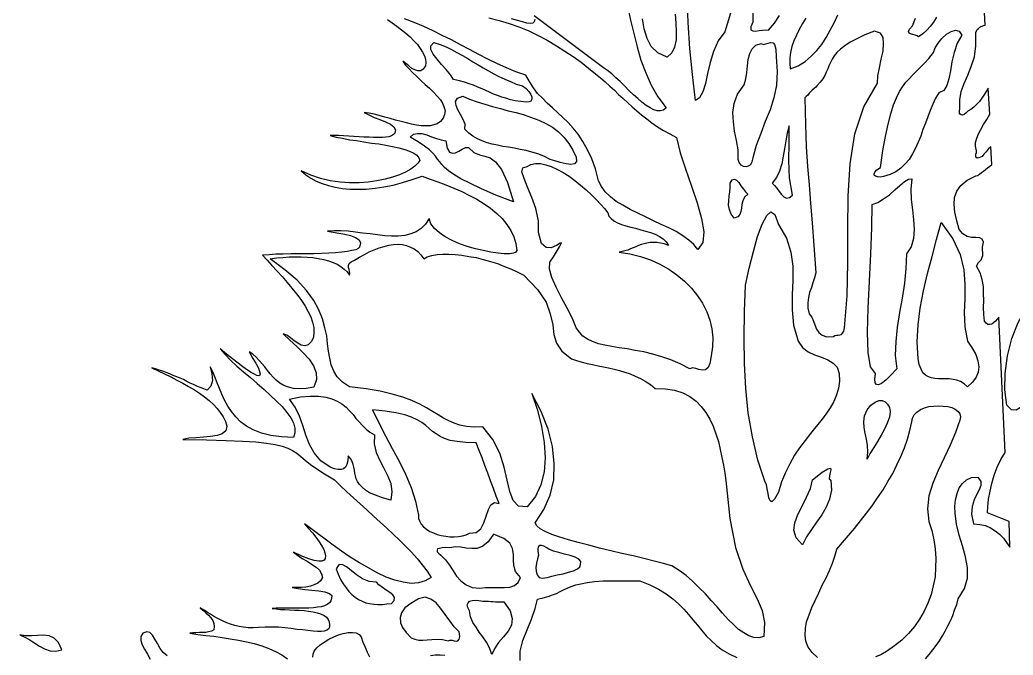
# Model space of a CAD drawing. Header units: millimetres. Extents: x 362.88 to 365.65, y 2574.5 to 2578.64.
# Drawn here: x 362.878 to 364.71, y 2576.596 to 2577.768 of the extents above; entities that cross this region are included whole.
import ezdxf

# ---------------------------------------------------------------- set-up
doc = ezdxf.new("R2010")
doc.units = ezdxf.units.MM
doc.header["$LTSCALE"] = 10
doc.layers.add('Vegetais', color=94, linetype='Continuous')

msp = doc.modelspace()

# ---------------------------------------------------------------- linework, layer by layer
at = {"layer": 'Vegetais'}
for points in [[(364.1242, 2577.619), (364.1186, 2577.667), (364.1141, 2577.7149), (364.1108, 2577.7628), (364.1091, 2577.8114)], [(363.9987, 2577.793), (364.0043, 2577.7673), (364.0104, 2577.7422), (364.0165, 2577.7177), (364.0238, 2577.6932), (364.0327, 2577.6697), (364.0428, 2577.6474), (364.055, 2577.6257), (364.0701, 2577.6056), (364.0651, 2577.6012), (364.06, 2577.5995), (364.0539, 2577.5995), (364.0472, 2577.6017), (364.0405, 2577.6051), (364.0333, 2577.6095), (364.0255, 2577.6157), (364.0177, 2577.6224), (364.0098, 2577.6296), (364.0015, 2577.6374), (363.9937, 2577.6452), (363.9853, 2577.6536), (363.9775, 2577.6608), (363.9697, 2577.6681), (363.9619, 2577.6742), (363.9547, 2577.6792), (363.827, 2577.7751)], [(364.1933, 2577.7941), (364.1782, 2577.7456), (364.166, 2577.7288), (364.1576, 2577.7093), (364.1515, 2577.6887), (364.1465, 2577.6686), (364.1426, 2577.6502), (364.1381, 2577.6346), (364.132, 2577.624), (364.1242, 2577.619)], [(364.7028, 2576.8424), (364.6633, 2576.8585), (364.6638, 2576.8702), (364.6649, 2576.8836), (364.6677, 2576.8981), (364.6711, 2576.9126), (364.6755, 2576.9277), (364.6811, 2576.9422), (364.6878, 2576.9567), (364.6956, 2576.9695), (364.6839, 2577.2193), (364.6811, 2577.2154), (364.6778, 2577.2115), (364.6744, 2577.2087), (364.6711, 2577.2064), (364.6672, 2577.2059), (364.6638, 2577.2059), (364.6605, 2577.2081), (364.6577, 2577.2115), (364.6566, 2577.2243), (364.656, 2577.2371), (364.6566, 2577.2499), (364.656, 2577.2628), (364.6555, 2577.2756), (364.6532, 2577.2884), (364.6493, 2577.3012), (364.6427, 2577.3135), (364.6466, 2577.3202), (364.6516, 2577.3252), (364.6543, 2577.333), (364.6538, 2577.348), (364.6555, 2577.3575), (364.6532, 2577.3631), (364.6488, 2577.3653), (364.6415, 2577.3659), (364.6337, 2577.3664), (364.6254, 2577.3681), (364.6176, 2577.3726), (364.6109, 2577.381), (364.6064, 2577.3971), (364.6031, 2577.4127), (364.6014, 2577.4272), (364.6025, 2577.44), (364.6064, 2577.4518), (364.6137, 2577.4623), (364.6254, 2577.4718), (364.6415, 2577.4796), (364.6449, 2577.4807), (364.6482, 2577.483), (364.6521, 2577.4858), (364.6555, 2577.4886), (364.6594, 2577.4913), (364.6633, 2577.4947), (364.6672, 2577.498), (364.6711, 2577.5008), (364.6694, 2577.5331), (364.6644, 2577.5293), (364.6605, 2577.5242), (364.6566, 2577.5198), (364.6532, 2577.5153), (364.6471, 2577.5131), (364.6438, 2577.5125), (364.6415, 2577.5142), (364.6415, 2577.517), (364.6415, 2577.5198), (364.6427, 2577.5231), (364.6427, 2577.5265), (364.6421, 2577.5287), (364.641, 2577.5348), (364.641, 2577.5415), (364.6432, 2577.5493), (364.6466, 2577.5571), (364.651, 2577.5655), (364.656, 2577.5744), (364.6616, 2577.5839), (364.6672, 2577.5934), (364.6644, 2577.6419), (364.6605, 2577.6352), (364.6566, 2577.629), (364.6527, 2577.6229), (364.6482, 2577.6168), (364.6432, 2577.6118), (364.6376, 2577.6068), (364.6326, 2577.6023), (364.6265, 2577.5989), (364.6231, 2577.5956), (364.6198, 2577.5928), (364.617, 2577.5917), (364.6142, 2577.5922), (364.6126, 2577.5934), (364.6114, 2577.5956), (364.6114, 2577.5989), (364.612, 2577.6034), (364.612, 2577.6201), (364.6148, 2577.6357), (364.6203, 2577.6502), (364.627, 2577.6653), (364.6332, 2577.6815), (364.6388, 2577.6993), (364.6415, 2577.7199), (364.6415, 2577.7445), (364.6427, 2577.7472), (364.6443, 2577.75), (364.6466, 2577.7517), (364.6488, 2577.7539), (364.651, 2577.7551), (364.6532, 2577.7562), (364.656, 2577.7573), (364.6588, 2577.7578), (364.6571, 2577.793)], [(363.7433, 2577.7712), (363.7623, 2577.7667), (363.7807, 2577.7612), (363.7986, 2577.7545), (363.817, 2577.7472), (363.8342, 2577.7389), (363.851, 2577.73), (363.8677, 2577.7199), (363.8833, 2577.7099), (363.8989, 2577.6998), (363.9134, 2577.6893), (363.9268, 2577.6787), (363.9396, 2577.6681), (363.9491, 2577.6608), (363.9575, 2577.653), (363.9664, 2577.6452), (363.9747, 2577.638), (363.9825, 2577.6302), (363.9909, 2577.6224), (363.9993, 2577.6145), (364.0076, 2577.6073), (364.016, 2577.5995), (364.0249, 2577.5922), (364.0344, 2577.585), (364.0439, 2577.5777), (364.0545, 2577.5705), (364.0651, 2577.5638), (364.0768, 2577.5571), (364.089, 2577.5504), (364.0963, 2577.5226), (364.1058, 2577.4925), (364.1169, 2577.4607), (364.1275, 2577.43), (364.1353, 2577.401), (364.1398, 2577.3765), (364.1381, 2577.357), (364.1286, 2577.3441), (364.1214, 2577.3531), (364.1119, 2577.3614), (364.1007, 2577.3692), (364.0885, 2577.377), (364.0751, 2577.3837), (364.0611, 2577.3904), (364.0467, 2577.3971), (364.0322, 2577.4044), (364.0177, 2577.4111), (364.0037, 2577.4177), (363.9903, 2577.4255), (363.9781, 2577.4328), (363.9675, 2577.4412), (363.958, 2577.4506), (363.9508, 2577.4601), (363.9457, 2577.4707), (363.9396, 2577.4925), (363.9329, 2577.5114), (363.9251, 2577.5281), (363.9168, 2577.5432), (363.9078, 2577.5566), (363.8989, 2577.5677), (363.8894, 2577.5783), (363.8794, 2577.5878), (363.8699, 2577.5967), (363.8604, 2577.6056), (363.851, 2577.614), (363.842, 2577.6229), (363.8331, 2577.6318), (363.8253, 2577.6424), (363.8181, 2577.6536), (363.8114, 2577.6658), (363.793, 2577.672), (363.7757, 2577.6792), (363.7579, 2577.687), (363.7411, 2577.6954), (363.7244, 2577.7038), (363.7071, 2577.7127), (363.691, 2577.7216), (363.6742, 2577.7305), (363.6569, 2577.7389), (363.6402, 2577.7472), (363.6229, 2577.7556), (363.6051, 2577.7628), (363.5873, 2577.7695)], [(363.8281, 2577.7684), (363.827, 2577.764), (363.8242, 2577.7617), (363.8197, 2577.7612), (363.8131, 2577.7617), (363.8052, 2577.764), (363.7958, 2577.7667), (363.7846, 2577.7695)], [(364.0723, 2577.6987), (364.055, 2577.7065), (364.0428, 2577.7183), (364.035, 2577.7333), (364.0299, 2577.7511), (364.0266, 2577.7695)], [(364.0868, 2577.7779), (364.0879, 2577.7617), (364.0885, 2577.7456), (364.0885, 2577.7305), (364.0857, 2577.7171), (364.0807, 2577.7065), (364.0723, 2577.6987)], [(364.2301, 2577.7634), (364.2267, 2577.7545), (364.2267, 2577.7495), (364.2301, 2577.7472), (364.2351, 2577.7467), (364.2418, 2577.7478), (364.2479, 2577.7489), (364.2541, 2577.7495), (364.2591, 2577.7484), (364.2702, 2577.7617), (364.2791, 2577.7757)], [(364.2301, 2577.784), (364.2301, 2577.7634)], [(364.3282, 2577.7707), (364.3215, 2577.7606), (364.3154, 2577.75), (364.3104, 2577.7394), (364.3059, 2577.7288), (364.302, 2577.7183), (364.2998, 2577.7077), (364.2981, 2577.6976), (364.2981, 2577.687), (364.2992, 2577.677), (364.3137, 2577.6831), (364.3265, 2577.6909), (364.3377, 2577.7004), (364.3483, 2577.711), (364.3572, 2577.7221), (364.3656, 2577.735), (364.3728, 2577.7484), (364.3801, 2577.7623), (364.3868, 2577.7768)], [(364.5691, 2577.7723), (364.5635, 2577.7634), (364.5574, 2577.7556), (364.5512, 2577.7484), (364.544, 2577.7417), (364.5356, 2577.7361), (364.5334, 2577.7383), (364.5295, 2577.7394), (364.525, 2577.7406), (364.5211, 2577.7417), (364.5183, 2577.7433), (364.5172, 2577.7461), (364.5194, 2577.7506), (364.525, 2577.7567), (364.53, 2577.7707)], [(363.556, 2577.7684), (363.5649, 2577.7623), (363.5733, 2577.7562), (363.5822, 2577.7495), (363.59, 2577.7428), (363.5978, 2577.7361), (363.6045, 2577.7288), (363.6112, 2577.7221), (363.6162, 2577.7149), (363.6207, 2577.7082), (363.6241, 2577.7015), (363.6263, 2577.6948), (363.6268, 2577.6887), (363.6263, 2577.6826), (363.6218, 2577.6764), (363.6174, 2577.6737), (363.6123, 2577.6737), (363.6068, 2577.6753), (363.6012, 2577.6781), (363.5956, 2577.6826), (363.59, 2577.687), (363.5845, 2577.6915), (363.5895, 2577.6842), (363.5956, 2577.6776), (363.6023, 2577.6703), (363.6101, 2577.6631), (363.6179, 2577.6558), (363.6257, 2577.6485), (363.6335, 2577.6413), (363.6408, 2577.6341), (363.6475, 2577.6268), (363.6536, 2577.6201), (363.6581, 2577.6129), (363.6608, 2577.6062), (363.6625, 2577.5995), (363.6614, 2577.5928), (363.6586, 2577.5861), (363.6536, 2577.58), (363.648, 2577.5761), (363.6419, 2577.5738), (363.6347, 2577.5722), (363.6268, 2577.5722), (363.6185, 2577.5722), (363.6095, 2577.5733), (363.6006, 2577.5755), (363.5912, 2577.5777), (363.5811, 2577.58), (363.5711, 2577.5828), (363.561, 2577.5856), (363.551, 2577.5883), (363.541, 2577.5911), (363.5315, 2577.5934), (363.522, 2577.5956), (363.5131, 2577.5967), (363.5215, 2577.5922), (363.5315, 2577.5878), (363.5421, 2577.5839), (363.5527, 2577.5794), (363.5616, 2577.575), (363.5677, 2577.57), (363.5711, 2577.5649), (363.5694, 2577.5588), (363.5672, 2577.556), (363.5638, 2577.5538), (363.5588, 2577.5521), (363.5532, 2577.551), (363.5466, 2577.5504), (363.5387, 2577.5504), (363.5304, 2577.5504), (363.522, 2577.551), (363.5125, 2577.551), (363.5036, 2577.5521), (363.4941, 2577.5527), (363.4847, 2577.5532), (363.4752, 2577.5538), (363.4663, 2577.5543), (363.4579, 2577.5543), (363.4501, 2577.5543), (363.4612, 2577.5515), (363.473, 2577.5493), (363.4858, 2577.5465), (363.4992, 2577.5449), (363.5125, 2577.5426), (363.5265, 2577.5404), (363.5399, 2577.5387), (363.5532, 2577.5365), (363.5655, 2577.5343), (363.5772, 2577.5315), (363.5878, 2577.5287), (363.5967, 2577.5253), (363.6045, 2577.522), (363.6101, 2577.5181), (363.614, 2577.5131), (363.6157, 2577.5081), (363.6123, 2577.503), (363.6068, 2577.4975), (363.599, 2577.4919), (363.5895, 2577.4869), (363.5783, 2577.4819), (363.5655, 2577.4774), (363.5516, 2577.4735), (363.5365, 2577.4707), (363.5203, 2577.4685), (363.5036, 2577.4668), (363.4863, 2577.4668), (363.4685, 2577.4685), (363.4506, 2577.4707), (363.4323, 2577.4752), (363.4144, 2577.4813), (363.3971, 2577.4891), (363.4055, 2577.4819), (363.4144, 2577.4757), (363.4245, 2577.4701), (363.4356, 2577.4657), (363.4473, 2577.4618), (363.4596, 2577.459), (363.473, 2577.4568), (363.4869, 2577.4556), (363.5019, 2577.4551), (363.517, 2577.4556), (363.5332, 2577.4573), (363.5493, 2577.4595), (363.5666, 2577.4629), (363.5839, 2577.4674), (363.6017, 2577.4729), (363.6201, 2577.4791), (363.6347, 2577.474), (363.6491, 2577.469), (363.6636, 2577.4635), (363.6787, 2577.4573), (363.6932, 2577.4512), (363.7071, 2577.4439), (363.7211, 2577.4367), (363.7344, 2577.4283), (363.7462, 2577.42), (363.7579, 2577.4105), (363.7679, 2577.401), (363.7763, 2577.3904), (363.7835, 2577.3793), (363.7891, 2577.3676), (363.793, 2577.3553), (363.7946, 2577.3419), (363.793, 2577.3391), (363.7885, 2577.3375), (363.7813, 2577.3363), (363.7712, 2577.3363), (363.7601, 2577.3375), (363.7467, 2577.3391), (363.7328, 2577.3419), (363.7183, 2577.3453), (363.7032, 2577.3497), (363.6887, 2577.3547), (363.6753, 2577.3609), (363.6625, 2577.3676), (363.6519, 2577.3748), (363.643, 2577.3826), (363.6363, 2577.3915), (363.633, 2577.401), (363.6263, 2577.391), (363.6185, 2577.3826), (363.609, 2577.3765), (363.599, 2577.3726), (363.5878, 2577.3698), (363.5761, 2577.3687), (363.5638, 2577.3687), (363.551, 2577.3692), (363.5376, 2577.3709), (363.5242, 2577.3726), (363.5103, 2577.3743), (363.4969, 2577.3759), (363.4835, 2577.3776), (363.4702, 2577.3787), (363.4579, 2577.3787), (363.4456, 2577.3781), (363.4557, 2577.3759), (363.4663, 2577.3743), (363.4774, 2577.372), (363.488, 2577.3698), (363.4969, 2577.3664), (363.5036, 2577.362), (363.5064, 2577.3564), (363.5047, 2577.3486), (363.5019, 2577.3458), (363.4975, 2577.3436), (363.4902, 2577.3419), (363.4819, 2577.3403), (363.4718, 2577.3391), (363.4601, 2577.338), (363.4479, 2577.3375), (363.4345, 2577.3369), (363.4205, 2577.3363), (363.4066, 2577.3363), (363.3921, 2577.3358), (363.3776, 2577.3358), (363.3637, 2577.3352), (363.3503, 2577.3352), (363.3375, 2577.3341), (363.3258, 2577.3336), (363.3341, 2577.3241), (363.343, 2577.3146), (363.3525, 2577.304), (363.3615, 2577.294), (363.3709, 2577.2834), (363.3798, 2577.2728), (363.3882, 2577.2622), (363.396, 2577.2516), (363.4033, 2577.2404), (363.4094, 2577.2304), (363.4144, 2577.2198), (363.4178, 2577.2098), (363.42, 2577.2003), (363.4205, 2577.1914), (363.4194, 2577.1825), (363.4161, 2577.1741), (363.4099, 2577.168), (363.4033, 2577.1663), (363.3971, 2577.1674), (363.3904, 2577.1713), (363.3837, 2577.1758), (363.3771, 2577.1813), (363.3704, 2577.1858), (363.3637, 2577.1886), (363.3759, 2577.1769), (363.3888, 2577.1652), (363.4005, 2577.1535), (363.4116, 2577.1418), (363.4194, 2577.1295), (363.4245, 2577.1167), (363.425, 2577.1039), (363.4205, 2577.0899), (363.406, 2577.0877), (363.3938, 2577.0871), (363.3826, 2577.0877), (363.3732, 2577.0899), (363.3648, 2577.0933), (363.3576, 2577.0977), (363.3509, 2577.1027), (363.3453, 2577.1083), (363.3397, 2577.1145), (363.3347, 2577.1206), (363.3297, 2577.1273), (363.3247, 2577.1334), (363.3196, 2577.1395), (363.3141, 2577.1457), (363.3079, 2577.1507), (363.3007, 2577.1551), (363.3079, 2577.1429), (363.3141, 2577.1328), (363.318, 2577.125), (363.3202, 2577.1189), (363.3213, 2577.1145), (363.3208, 2577.1122), (363.3185, 2577.1111), (363.3152, 2577.1116), (363.3107, 2577.1139), (363.3046, 2577.1172), (363.2979, 2577.1217), (363.2895, 2577.1278), (363.2806, 2577.1345), (363.27, 2577.1423), (363.2589, 2577.1512), (363.2472, 2577.1607), (363.2566, 2577.1501), (363.2667, 2577.1401), (363.2784, 2577.1289), (363.2907, 2577.1183), (363.3035, 2577.1078), (363.3157, 2577.0966), (363.3285, 2577.086), (363.3403, 2577.0748), (363.3514, 2577.0643), (363.3615, 2577.0542), (363.3704, 2577.0436), (363.3776, 2577.0336), (363.3826, 2577.0241), (363.3854, 2577.0146), (363.3854, 2577.0057), (363.3826, 2576.9973), (363.3603, 2576.9985), (363.3408, 2577.0007), (363.3235, 2577.0052), (363.3085, 2577.0113), (363.2962, 2577.018), (363.2851, 2577.0264), (363.2761, 2577.0353), (363.2683, 2577.0453), (363.2616, 2577.0553), (363.2555, 2577.0659), (363.2505, 2577.0771), (363.246, 2577.0877), (363.2421, 2577.0983), (363.2377, 2577.1089), (363.2338, 2577.1183), (363.2288, 2577.1273), (363.2321, 2577.1145), (363.2332, 2577.1022), (363.2304, 2577.0916), (363.2232, 2577.0843), (363.217, 2577.0871), (363.2104, 2577.0893), (363.2042, 2577.0921), (363.1981, 2577.0949), (363.192, 2577.0977), (363.1858, 2577.1005), (363.1797, 2577.1039), (363.1735, 2577.1066), (363.1674, 2577.1094), (363.1607, 2577.1116), (363.1546, 2577.1145), (363.1479, 2577.1172), (363.1418, 2577.1195), (363.1351, 2577.1217), (363.1278, 2577.1239), (363.1212, 2577.1256), (363.1329, 2577.12), (363.1446, 2577.1145), (363.1563, 2577.1089), (363.1674, 2577.1027), (363.1786, 2577.0972), (363.1892, 2577.091), (363.1998, 2577.0849), (363.2092, 2577.0788), (363.2187, 2577.0721), (363.2271, 2577.0654), (363.2349, 2577.0581), (363.2416, 2577.0509), (363.2477, 2577.0431), (363.2527, 2577.0353), (363.2572, 2577.0269), (363.26, 2577.018), (363.2577, 2577.0096), (363.251, 2577.004), (363.2416, 2577.0007), (363.2293, 2576.999), (363.2165, 2576.9979), (363.2026, 2576.9968), (363.1897, 2576.9957), (363.1786, 2576.9935), (363.2221, 2576.9929), (363.2583, 2576.9918), (363.2884, 2576.9907), (363.3129, 2576.989), (363.333, 2576.9868), (363.3486, 2576.984), (363.3615, 2576.9812), (363.372, 2576.9773), (363.381, 2576.9734), (363.3888, 2576.9684), (363.396, 2576.9622), (363.4044, 2576.9555), (363.4139, 2576.9477), (363.4256, 2576.9394), (363.4401, 2576.9299), (363.4585, 2576.9193), (363.4696, 2576.9082), (363.4813, 2576.897), (363.4936, 2576.8858), (363.5059, 2576.8747), (363.5181, 2576.8635), (363.5304, 2576.8524), (363.5426, 2576.8413), (363.5549, 2576.8301), (363.5666, 2576.8189), (363.5783, 2576.8078), (363.5895, 2576.7966), (363.6001, 2576.7855), (363.6107, 2576.7743), (363.6201, 2576.7626), (363.6291, 2576.7509), (363.6369, 2576.7392), (363.6257, 2576.7325), (363.6135, 2576.7292), (363.5995, 2576.7281), (363.585, 2576.7303), (363.5694, 2576.7342), (363.5538, 2576.7398), (363.5371, 2576.7476), (363.5209, 2576.7565), (363.5042, 2576.766), (363.4874, 2576.7766), (363.4713, 2576.7877), (363.4557, 2576.7989), (363.4412, 2576.8095), (363.4272, 2576.8201), (363.4144, 2576.8295), (363.4027, 2576.8379), (363.4105, 2576.8295), (363.4178, 2576.8212), (363.4239, 2576.8134), (363.43, 2576.805), (363.4345, 2576.7978), (363.4384, 2576.7905), (363.4406, 2576.7844), (363.4417, 2576.7788), (363.4412, 2576.7743), (363.439, 2576.771), (363.435, 2576.7693), (363.4295, 2576.7688), (363.4211, 2576.7705), (363.4111, 2576.7732), (363.3983, 2576.7782), (363.3826, 2576.7855), (363.3899, 2576.7799), (363.3988, 2576.7743), (363.4077, 2576.7693), (363.4161, 2576.7638), (363.4245, 2576.7582), (363.4306, 2576.7526), (363.4345, 2576.7459), (363.4362, 2576.7392), (363.4328, 2576.7331), (363.4278, 2576.7286), (363.4211, 2576.7253), (363.4139, 2576.7231), (363.4055, 2576.7214), (363.3971, 2576.7208), (363.3882, 2576.7208), (363.3804, 2576.7208), (363.391, 2576.7186), (363.4033, 2576.7169), (363.4166, 2576.7158), (363.4295, 2576.7141), (363.4406, 2576.7125), (363.449, 2576.7097), (363.4534, 2576.7058), (363.4529, 2576.7002), (363.4518, 2576.6957), (363.449, 2576.6924), (363.4451, 2576.689), (363.4401, 2576.6868), (363.4339, 2576.6851), (363.4272, 2576.684), (363.4194, 2576.6829), (363.4111, 2576.6824), (363.4027, 2576.6824), (363.3938, 2576.6824), (363.3849, 2576.6824), (363.3759, 2576.6824), (363.367, 2576.6824), (363.3587, 2576.6824), (363.3509, 2576.6824), (363.3436, 2576.6818), (363.3509, 2576.6812), (363.3587, 2576.6801), (363.367, 2576.6801), (363.3754, 2576.6796), (363.3843, 2576.679), (363.3932, 2576.6785), (363.4022, 2576.6779), (363.4105, 2576.6768), (363.4189, 2576.6757), (363.4261, 2576.674), (363.4328, 2576.6718), (363.439, 2576.669), (363.4434, 2576.6656), (363.4467, 2576.6617), (363.4484, 2576.6573), (363.449, 2576.6517), (363.449, 2576.6472), (363.4473, 2576.6439), (363.444, 2576.6417), (363.4395, 2576.64), (363.4339, 2576.6394), (363.4267, 2576.6394), (363.4189, 2576.64), (363.4094, 2576.6411), (363.3999, 2576.6422), (363.3893, 2576.6433), (363.3782, 2576.645), (363.3665, 2576.6461), (363.3548, 2576.6472), (363.3425, 2576.6472), (363.3302, 2576.6472), (363.318, 2576.6467), (363.3085, 2576.6461), (363.299, 2576.6461), (363.2907, 2576.6472), (363.2823, 2576.6483), (363.2745, 2576.6506), (363.2667, 2576.6528), (363.2594, 2576.6556), (363.2527, 2576.6584), (363.2466, 2576.6617), (363.2405, 2576.6645), (363.2349, 2576.6679), (363.2293, 2576.6712), (363.2243, 2576.6745), (363.2193, 2576.6779), (363.2148, 2576.6807), (363.2104, 2576.6829), (363.2154, 2576.6785), (363.2209, 2576.674), (363.226, 2576.6695), (363.2299, 2576.6645), (363.2338, 2576.6595), (363.236, 2576.6539), (363.2366, 2576.6483), (363.236, 2576.6422), (363.2315, 2576.64), (363.226, 2576.6389), (363.2209, 2576.6377), (363.2148, 2576.6372), (363.2092, 2576.6372), (363.2031, 2576.6366), (363.197, 2576.6366), (363.1914, 2576.6361), (363.2059, 2576.6338), (363.2209, 2576.6322), (363.236, 2576.6305), (363.251, 2576.6283), (363.2661, 2576.626), (363.2812, 2576.6232), (363.2962, 2576.6205), (363.3102, 2576.6171), (363.3241, 2576.6132), (363.3369, 2576.6082), (363.3497, 2576.6026), (363.3609, 2576.5965), (363.3715, 2576.5892)], [(364.3343, 2577.2254), (364.3388, 2577.2193), (364.3422, 2577.212), (364.3444, 2577.2048), (364.3477, 2577.197), (364.3516, 2577.1908), (364.3578, 2577.1858), (364.3667, 2577.183), (364.3789, 2577.1836), (364.3817, 2577.1853), (364.3845, 2577.1858), (364.3873, 2577.1858), (364.3906, 2577.1864), (364.3935, 2577.1875), (364.3957, 2577.1897), (364.3979, 2577.1936), (364.399, 2577.1997), (364.404, 2577.2583), (364.4051, 2577.3191), (364.4051, 2577.381), (364.4063, 2577.4423), (364.4096, 2577.5019), (364.4185, 2577.5571), (364.4347, 2577.6073), (364.4604, 2577.6508), (364.4609, 2577.6642), (364.4637, 2577.6792), (364.467, 2577.6948), (364.4704, 2577.7099), (364.4715, 2577.7238), (364.4704, 2577.735), (364.4654, 2577.7433), (364.4548, 2577.7467), (364.4369, 2577.74), (364.4219, 2577.7327), (364.4096, 2577.7266), (364.3996, 2577.7199), (364.3918, 2577.7138), (364.3851, 2577.7071), (364.3801, 2577.701), (364.3762, 2577.6948), (364.3734, 2577.6887), (364.3706, 2577.6831), (364.3684, 2577.677), (364.3656, 2577.6709), (364.3628, 2577.6647), (364.3594, 2577.6586), (364.3544, 2577.6525), (364.3488, 2577.6463), (364.3461, 2577.6435), (364.3433, 2577.6408), (364.3399, 2577.638), (364.3371, 2577.6352), (364.3343, 2577.6324), (364.3316, 2577.629), (364.3288, 2577.6263), (364.326, 2577.6235), (364.3271, 2577.5744), (364.3288, 2577.5331), (364.331, 2577.4969), (364.3338, 2577.4635), (364.3366, 2577.4294), (364.3394, 2577.3932), (364.3427, 2577.3514), (364.3461, 2577.3012), (364.3438, 2577.2917), (364.341, 2577.2828), (364.3382, 2577.2739), (364.3349, 2577.2644), (364.3327, 2577.2555), (364.3316, 2577.2455), (364.3316, 2577.236), (364.3343, 2577.2254)], [(364.4715, 2577.4785), (364.4654, 2577.4774), (364.4604, 2577.478), (364.4564, 2577.4791), (364.4542, 2577.4813), (364.4537, 2577.4835), (364.4553, 2577.4869), (364.4592, 2577.4908), (364.4654, 2577.4952), (364.4698, 2577.5265), (364.4748, 2577.5527), (364.4799, 2577.5755), (364.4849, 2577.5945), (364.4899, 2577.6106), (364.4949, 2577.624), (364.5005, 2577.6352), (364.5061, 2577.6441), (364.5122, 2577.6525), (364.5183, 2577.6591), (364.525, 2577.6658), (364.5317, 2577.6725), (364.539, 2577.6798), (364.5468, 2577.6876), (364.5551, 2577.6965), (364.5635, 2577.7077), (364.5663, 2577.716), (364.5719, 2577.7249), (364.5791, 2577.7333), (364.5875, 2577.7411), (364.5958, 2577.7461), (364.6042, 2577.7484), (364.6109, 2577.7467), (364.6159, 2577.7394), (364.607, 2577.7244), (364.6014, 2577.7077), (364.5975, 2577.6904), (364.5947, 2577.6737), (364.5919, 2577.6586), (364.588, 2577.6463), (364.5825, 2577.6374), (364.5735, 2577.6329), (364.5674, 2577.6229), (364.5624, 2577.6123), (364.5574, 2577.6006), (364.5529, 2577.5889), (364.5484, 2577.5772), (364.544, 2577.5655), (364.5401, 2577.5532), (364.5351, 2577.5421), (364.53, 2577.5309), (364.5245, 2577.5203), (364.5183, 2577.5103), (364.5111, 2577.5019), (364.5033, 2577.4941), (364.4938, 2577.4874), (364.4832, 2577.4824), (364.4715, 2577.4785)], [(363.8125, 2577.6157), (363.8019, 2577.6168), (363.7919, 2577.6184), (363.783, 2577.6201), (363.7746, 2577.6229), (363.7668, 2577.6251), (363.759, 2577.6279), (363.7517, 2577.6307), (363.7445, 2577.6341), (363.7378, 2577.6374), (363.7305, 2577.6402), (363.7227, 2577.6435), (363.7149, 2577.6469), (363.7066, 2577.6497), (363.6982, 2577.6525), (363.6887, 2577.6552), (363.6781, 2577.6575), (363.6725, 2577.6664), (363.6642, 2577.6759), (363.6558, 2577.6853), (363.6475, 2577.6954), (363.6402, 2577.7043), (363.6363, 2577.7127), (363.6363, 2577.7199), (363.6419, 2577.726), (363.653, 2577.7221), (363.6642, 2577.7177), (363.6742, 2577.7127), (363.6843, 2577.7077), (363.6943, 2577.7021), (363.7043, 2577.6965), (363.7138, 2577.6904), (363.7233, 2577.6848), (363.7328, 2577.6792), (363.7423, 2577.6737), (363.7523, 2577.6681), (363.7618, 2577.6631), (363.7724, 2577.658), (363.783, 2577.6536), (363.7935, 2577.6491), (363.8052, 2577.6458), (363.8119, 2577.6408), (363.817, 2577.6357), (363.8203, 2577.6302), (363.8225, 2577.6257), (363.8225, 2577.6212), (363.8208, 2577.6179), (363.8175, 2577.6162), (363.8125, 2577.6157)], [(364.2301, 2577.5131), (364.2284, 2577.5058), (364.2256, 2577.5002), (364.2217, 2577.4975), (364.2173, 2577.4963), (364.2128, 2577.4969), (364.2089, 2577.4997), (364.205, 2577.5042), (364.2028, 2577.5103), (364.2028, 2577.5276), (364.2, 2577.5449), (364.1966, 2577.5621), (364.1944, 2577.5794), (364.1933, 2577.5967), (364.1955, 2577.6134), (364.2017, 2577.6307), (364.2139, 2577.648), (364.2173, 2577.6586), (364.2189, 2577.6703), (364.22, 2577.6826), (364.2217, 2577.6943), (364.2245, 2577.7054), (364.229, 2577.7144), (364.2357, 2577.721), (364.2457, 2577.7238), (364.2496, 2577.7221), (364.2541, 2577.7233), (364.2585, 2577.7249), (364.263, 2577.726), (364.2674, 2577.7255), (364.2702, 2577.7221), (364.2725, 2577.7138), (364.273, 2577.6993), (364.2753, 2577.6725), (364.2736, 2577.6474), (364.2686, 2577.624), (364.2619, 2577.6017), (364.2529, 2577.58), (364.2446, 2577.5582), (364.2362, 2577.5359), (364.2301, 2577.5131)], [(363.856, 2577.5103), (363.8448, 2577.5159), (363.8337, 2577.5203), (363.8225, 2577.5237), (363.8119, 2577.5265), (363.8008, 2577.5287), (363.7902, 2577.5309), (363.7796, 2577.5326), (363.769, 2577.5343), (363.759, 2577.5365), (363.7495, 2577.5382), (363.74, 2577.5409), (363.7305, 2577.5443), (363.7222, 2577.5482), (363.7138, 2577.5532), (363.706, 2577.5588), (363.6988, 2577.566), (363.6993, 2577.575), (363.696, 2577.5839), (363.691, 2577.5928), (363.6859, 2577.6017), (363.6826, 2577.6095), (363.6815, 2577.6168), (363.6854, 2577.6229), (363.6949, 2577.6268), (363.7077, 2577.6212), (363.7216, 2577.6162), (363.7356, 2577.6118), (363.75, 2577.6078), (363.7645, 2577.604), (363.779, 2577.6001), (363.7935, 2577.5967), (363.808, 2577.5922), (363.822, 2577.5878), (363.8353, 2577.5828), (363.8482, 2577.5766), (363.8604, 2577.5694), (363.8716, 2577.561), (363.8816, 2577.5515), (363.8906, 2577.5398), (363.8983, 2577.527), (363.9045, 2577.5142), (363.905, 2577.5064), (363.9012, 2577.5019), (363.8945, 2577.5008), (363.8855, 2577.5019), (363.8749, 2577.5042), (363.8649, 2577.5075), (363.856, 2577.5103)], [(364.2658, 2577.4662), (364.2702, 2577.4623), (364.2747, 2577.4573), (364.2786, 2577.4512), (364.283, 2577.4456), (364.2875, 2577.4412), (364.292, 2577.4389), (364.2975, 2577.44), (364.3031, 2577.4445), (364.2975, 2577.4763), (364.2964, 2577.5081), (364.297, 2577.5404), (364.297, 2577.5722), (364.2936, 2577.5588), (364.2909, 2577.5443), (364.2886, 2577.5298), (364.2864, 2577.5159), (364.2836, 2577.5019), (364.2791, 2577.4886), (364.2736, 2577.4768), (364.2658, 2577.4662)], [(363.7885, 2577.4317), (363.7562, 2577.4445), (363.7294, 2577.4562), (363.7082, 2577.4662), (363.6915, 2577.4746), (363.6787, 2577.4824), (363.6687, 2577.4891), (363.6614, 2577.4952), (363.6564, 2577.5008), (363.6525, 2577.5058), (363.6486, 2577.5108), (363.6447, 2577.5164), (363.6397, 2577.522), (363.6335, 2577.5281), (363.6246, 2577.5348), (363.6129, 2577.5426), (363.5978, 2577.5515), (363.604, 2577.5566), (363.6112, 2577.5582), (363.6196, 2577.5577), (363.6285, 2577.5555), (363.6374, 2577.5521), (363.6463, 2577.5488), (363.6553, 2577.546), (363.6636, 2577.5443), (363.6664, 2577.5309), (363.6703, 2577.5237), (363.6759, 2577.5214), (363.6815, 2577.5226), (363.6876, 2577.5253), (363.6937, 2577.5293), (363.6999, 2577.532), (363.7055, 2577.532), (363.7155, 2577.5231), (363.7261, 2577.5187), (363.7356, 2577.5164), (363.7456, 2577.5131), (363.7556, 2577.5058), (363.7662, 2577.4913), (363.7774, 2577.4679), (363.7885, 2577.4317)], [(364.1531, 2577.1479), (364.1509, 2577.134), (364.1476, 2577.1261), (364.1426, 2577.1222), (364.137, 2577.1217), (364.1308, 2577.1228), (364.1247, 2577.1245), (364.1186, 2577.1256), (364.1136, 2577.1239), (364.0963, 2577.1328), (364.079, 2577.1406), (364.0623, 2577.1462), (364.0455, 2577.1512), (364.0288, 2577.1551), (364.0132, 2577.1579), (363.9982, 2577.1607), (363.9837, 2577.1629), (363.9697, 2577.1652), (363.9569, 2577.1674), (363.9452, 2577.1702), (363.9346, 2577.1741), (363.9251, 2577.1786), (363.9168, 2577.1841), (363.9101, 2577.1914), (363.9045, 2577.1997), (363.8972, 2577.217), (363.8878, 2577.236), (363.8772, 2577.2549), (363.8671, 2577.2744), (363.8593, 2577.2923), (363.8549, 2577.3079), (363.8554, 2577.3207), (363.8621, 2577.3302), (363.8733, 2577.3492), (363.8772, 2577.3564), (363.8744, 2577.3559), (363.8677, 2577.3514), (363.8582, 2577.3469), (363.8487, 2577.3475), (363.8404, 2577.3553), (363.8348, 2577.3754), (363.8348, 2577.3971), (363.8298, 2577.4194), (363.8225, 2577.44), (363.8147, 2577.459), (363.808, 2577.4752), (363.8041, 2577.4874), (363.8058, 2577.4947), (363.8136, 2577.4969), (363.8208, 2577.5008), (363.8292, 2577.5025), (363.8381, 2577.5025), (363.8482, 2577.5002), (363.8582, 2577.4969), (363.8688, 2577.4919), (363.88, 2577.4858), (363.8911, 2577.4791), (363.9017, 2577.4713), (363.9123, 2577.4629), (363.9229, 2577.454), (363.9324, 2577.4451), (363.9413, 2577.4361), (363.9496, 2577.4272), (363.9563, 2577.4194), (363.9625, 2577.4116), (363.9647, 2577.4055), (363.9686, 2577.401), (363.9736, 2577.3966), (363.9803, 2577.3932), (363.9876, 2577.3904), (363.9959, 2577.3876), (364.0048, 2577.3854), (364.0138, 2577.3832), (364.0232, 2577.3804), (364.0322, 2577.3781), (364.0411, 2577.3754), (364.05, 2577.372), (364.0578, 2577.3681), (364.0645, 2577.3637), (364.0701, 2577.3581), (364.0745, 2577.3514), (364.0667, 2577.3542), (364.0595, 2577.3559), (364.0528, 2577.357), (364.0461, 2577.357), (364.0405, 2577.357), (364.0344, 2577.3559), (364.0294, 2577.3547), (364.0244, 2577.3531), (364.0193, 2577.3514), (364.0143, 2577.3492), (364.0093, 2577.3469), (364.0043, 2577.3453), (363.9993, 2577.343), (363.9942, 2577.3413), (363.9892, 2577.3403), (363.9837, 2577.3391), (364.0032, 2577.3363), (364.0227, 2577.3313), (364.0411, 2577.3252), (364.0584, 2577.3168), (364.0751, 2577.3079), (364.0902, 2577.2973), (364.1041, 2577.2856), (364.1169, 2577.2728), (364.128, 2577.2588), (364.1375, 2577.2449), (364.1453, 2577.2293), (364.1509, 2577.2137), (364.1548, 2577.1975), (364.1565, 2577.1813), (364.1559, 2577.1646), (364.1531, 2577.1479)], [(364.1955, 2577.4016), (364.1899, 2577.4094), (364.1872, 2577.4177), (364.1855, 2577.4255), (364.186, 2577.4339), (364.1866, 2577.4423), (364.1877, 2577.4501), (364.1883, 2577.4584), (364.1883, 2577.4662), (364.1922, 2577.4724), (364.1961, 2577.4735), (364.2, 2577.4718), (364.2044, 2577.4674), (364.2083, 2577.4612), (364.2128, 2577.4551), (364.2167, 2577.4501), (364.2212, 2577.4462), (364.215, 2577.4406), (364.2117, 2577.4339), (364.21, 2577.4272), (364.2095, 2577.4205), (364.2083, 2577.4144), (364.2061, 2577.4088), (364.2022, 2577.4044), (364.1955, 2577.4016)], [(364.4955, 2577.1239), (364.4843, 2577.1116), (364.4754, 2577.1027), (364.4676, 2577.0966), (364.462, 2577.0944), (364.4581, 2577.0949), (364.4559, 2577.0983), (364.4553, 2577.105), (364.4564, 2577.115), (364.4475, 2577.1273), (364.4431, 2577.154), (364.4419, 2577.1914), (364.4431, 2577.236), (364.4453, 2577.2856), (364.4481, 2577.3358), (364.4498, 2577.3843), (364.4503, 2577.4272), (364.4609, 2577.4306), (364.4715, 2577.4373), (364.4821, 2577.4451), (364.4921, 2577.454), (364.5016, 2577.4623), (364.51, 2577.4696), (364.5172, 2577.474), (364.5233, 2577.4746), (364.5217, 2577.4556), (364.5222, 2577.4361), (364.5245, 2577.4172), (364.5267, 2577.3988), (364.5278, 2577.381), (364.5267, 2577.3642), (364.5222, 2577.3492), (364.5139, 2577.3358), (364.5127, 2577.309), (364.51, 2577.2817), (364.5055, 2577.2544), (364.5005, 2577.2276), (364.4966, 2577.2003), (364.4938, 2577.1741), (364.4927, 2577.1485), (364.4955, 2577.1239)], [(364.3895, 2577.115), (364.3901, 2577.1011), (364.3884, 2577.0882), (364.3845, 2577.076), (364.3795, 2577.0637), (364.3728, 2577.052), (364.365, 2577.0403), (364.3561, 2577.0286), (364.3466, 2577.0169), (364.3366, 2577.0046), (364.3265, 2576.9918), (364.3165, 2576.9784), (364.307, 2576.9645), (364.2981, 2576.9489), (364.2903, 2576.9327), (364.283, 2576.9154), (364.2775, 2576.8964), (364.2702, 2576.8836), (364.2652, 2576.8786), (364.2619, 2576.8803), (364.2596, 2576.8858), (364.2585, 2576.8942), (364.2568, 2576.9026), (364.2552, 2576.9104), (364.2529, 2576.9148), (364.2396, 2576.9555), (364.2295, 2576.9985), (364.2217, 2577.0425), (364.2173, 2577.0877), (364.2145, 2577.134), (364.2139, 2577.1813), (364.2145, 2577.2298), (364.2167, 2577.2784), (364.2234, 2577.3096), (364.2312, 2577.3403), (364.239, 2577.3681), (364.2474, 2577.391), (364.2557, 2577.4066), (364.2635, 2577.4133), (364.2708, 2577.4088), (364.2775, 2577.3904), (364.2925, 2577.3648), (364.3003, 2577.3391), (364.3037, 2577.3135), (364.3037, 2577.2873), (364.3026, 2577.26), (364.3026, 2577.2326), (364.3054, 2577.2042), (364.3137, 2577.1752), (364.3215, 2577.1635), (364.3321, 2577.1551), (364.3438, 2577.1496), (364.3566, 2577.1451), (364.3684, 2577.1406), (364.3784, 2577.1345), (364.3856, 2577.1267), (364.3895, 2577.115)], [(364.6259, 2577.0905), (364.6198, 2577.096), (364.6131, 2577.1005), (364.6064, 2577.1027), (364.5997, 2577.1044), (364.5925, 2577.1055), (364.5858, 2577.1055), (364.5791, 2577.1055), (364.5724, 2577.1055), (364.5657, 2577.1061), (364.5596, 2577.1072), (364.554, 2577.1089), (364.549, 2577.1122), (364.544, 2577.1167), (364.5406, 2577.1234), (364.5373, 2577.1317), (364.5351, 2577.1423), (364.5334, 2577.1735), (364.5351, 2577.2048), (364.539, 2577.236), (364.5451, 2577.2678), (364.5523, 2577.2995), (364.5607, 2577.3313), (364.5691, 2577.3625), (364.5774, 2577.3938), (364.5992, 2577.3637), (364.6126, 2577.3347), (364.6193, 2577.3068), (364.6215, 2577.28), (364.6215, 2577.2533), (364.6203, 2577.2276), (364.6215, 2577.2014), (364.6259, 2577.1752), (364.6349, 2577.1618), (364.6415, 2577.1501), (364.6455, 2577.1384), (364.6471, 2577.1278), (364.646, 2577.1178), (364.6421, 2577.1083), (364.6354, 2577.0994), (364.6259, 2577.0905)], [(363.8136, 2576.8691), (363.798, 2576.8708), (363.788, 2576.8808), (363.7818, 2576.8976), (363.7768, 2576.9188), (363.7712, 2576.9427), (363.7634, 2576.9684), (363.7506, 2576.9935), (363.7317, 2577.0169), (363.716, 2577.0163), (363.7021, 2577.0174), (363.6898, 2577.0197), (363.6792, 2577.0236), (363.6692, 2577.028), (363.6592, 2577.033), (363.6497, 2577.0392), (363.6391, 2577.0453), (363.628, 2577.052), (363.6157, 2577.0587), (363.6012, 2577.0654), (363.5845, 2577.0715), (363.5649, 2577.0771), (363.5426, 2577.0827), (363.5165, 2577.0871), (363.4863, 2577.0905), (363.473, 2577.0994), (363.4635, 2577.1089), (363.4568, 2577.1195), (363.4523, 2577.1312), (363.4495, 2577.1434), (363.4473, 2577.1562), (363.4456, 2577.1702), (363.444, 2577.1847), (363.4406, 2577.1997), (363.4362, 2577.2159), (363.4295, 2577.2326), (363.42, 2577.2499), (363.4066, 2577.2683), (363.3893, 2577.2873), (363.367, 2577.3068), (363.3397, 2577.3269), (363.3514, 2577.3285), (363.3631, 2577.3291), (363.3748, 2577.3302), (363.386, 2577.3302), (363.3971, 2577.3302), (363.4077, 2577.3297), (363.4183, 2577.3291), (363.4284, 2577.3274), (363.4378, 2577.3257), (363.4473, 2577.323), (363.4557, 2577.3202), (363.4635, 2577.3168), (363.4702, 2577.3129), (363.4763, 2577.3079), (363.4819, 2577.3029), (363.4863, 2577.2968), (363.4869, 2577.3001), (363.4863, 2577.3035), (363.4852, 2577.3073), (363.4841, 2577.3107), (363.4841, 2577.3146), (363.4852, 2577.3179), (363.4891, 2577.3213), (363.4953, 2577.3241), (363.5042, 2577.3297), (363.5137, 2577.3347), (363.5226, 2577.3397), (363.5315, 2577.3436), (363.541, 2577.3469), (363.5499, 2577.3497), (363.5588, 2577.3519), (363.5672, 2577.3531), (363.5755, 2577.3536), (363.5839, 2577.3531), (363.5912, 2577.3514), (363.5984, 2577.3486), (363.6056, 2577.3453), (363.6118, 2577.3403), (363.6179, 2577.3341), (363.6229, 2577.3269), (363.6296, 2577.3302), (363.638, 2577.333), (363.6475, 2577.3347), (363.6581, 2577.3352), (363.6692, 2577.3352), (363.6809, 2577.3347), (363.6932, 2577.3336), (363.706, 2577.3313), (363.7194, 2577.3291), (363.7328, 2577.3257), (363.7462, 2577.3218), (363.759, 2577.3179), (363.7718, 2577.3129), (363.7846, 2577.3079), (363.7963, 2577.3023), (363.8075, 2577.2968), (363.8331, 2577.2705), (363.8487, 2577.2466), (363.8565, 2577.2254), (363.861, 2577.2053), (363.8632, 2577.1875), (363.8682, 2577.1713), (363.8777, 2577.1562), (363.8956, 2577.1423), (363.905, 2577.139), (363.9151, 2577.1362), (363.9246, 2577.134), (363.9346, 2577.1317), (363.9446, 2577.1295), (363.9547, 2577.1273), (363.9641, 2577.1256), (363.9742, 2577.1234), (363.9842, 2577.1206), (363.9937, 2577.1178), (364.0037, 2577.1145), (364.0132, 2577.1105), (364.0227, 2577.1061), (364.0316, 2577.1011), (364.0411, 2577.0949), (364.05, 2577.0877), (364.069, 2577.0871), (364.0857, 2577.0843), (364.1007, 2577.0793), (364.1136, 2577.0726), (364.1253, 2577.0643), (364.1347, 2577.0542), (364.1437, 2577.0431), (364.1509, 2577.0308), (364.1571, 2577.018), (364.1621, 2577.004), (364.1665, 2576.9896), (364.1699, 2576.9751), (364.1732, 2576.9606), (364.176, 2576.9461), (364.1782, 2576.9316), (364.1805, 2576.9176), (364.1877, 2576.8479), (364.1983, 2576.7944), (364.2117, 2576.7543), (364.2256, 2576.7236), (364.2379, 2576.6996), (364.2474, 2576.6779), (364.2518, 2576.6562), (364.2502, 2576.6299), (364.2412, 2576.6277), (364.2318, 2576.6283), (364.2228, 2576.6311), (364.2134, 2576.6366), (364.2039, 2576.6433), (364.1944, 2576.6523), (364.1844, 2576.6617), (364.1743, 2576.6729), (364.1643, 2576.6846), (364.1531, 2576.6963), (364.1426, 2576.7086), (364.1308, 2576.7203), (364.1191, 2576.732), (364.1069, 2576.7426), (364.094, 2576.752), (364.0807, 2576.7604), (364.0651, 2576.7649), (364.0478, 2576.7693), (364.0288, 2576.7738), (364.0093, 2576.7788), (363.9887, 2576.7833), (363.9681, 2576.7883), (363.9474, 2576.7933), (363.9273, 2576.7983), (363.9078, 2576.8033), (363.89, 2576.8083), (363.8738, 2576.8134), (363.8593, 2576.8184), (363.8471, 2576.824), (363.8376, 2576.829), (363.8314, 2576.834), (363.8287, 2576.8396), (363.8448, 2576.8641), (363.856, 2576.8909), (363.8627, 2576.9193), (363.8638, 2576.9494), (363.8604, 2576.9806), (363.8526, 2577.0124), (363.8398, 2577.0453), (363.8225, 2577.0782), (363.8326, 2577.0475), (363.8404, 2577.0174), (363.8454, 2576.9879), (363.8471, 2576.96), (363.8454, 2576.9338), (363.8393, 2576.9098), (363.8292, 2576.8881), (363.8136, 2576.8691)], [(364.7686, 2577.1039), (364.7592, 2577.0966), (364.7502, 2577.086), (364.7413, 2577.0737), (364.7324, 2577.062), (364.724, 2577.0526), (364.7157, 2577.0475), (364.7073, 2577.0481), (364.6989, 2577.057), (364.695, 2577.0849), (364.6956, 2577.1155), (364.7001, 2577.1479), (364.7079, 2577.1797), (364.7196, 2577.2092), (364.7335, 2577.2343), (364.7502, 2577.2538), (364.7686, 2577.2655), (364.7686, 2577.1039)], [(363.5622, 2576.8814), (363.5466, 2576.8858), (363.5337, 2576.8909), (363.5231, 2576.8953), (363.5153, 2576.9003), (363.5092, 2576.9054), (363.5042, 2576.9104), (363.5008, 2576.916), (363.4986, 2576.921), (363.4969, 2576.9265), (363.4958, 2576.9316), (363.4953, 2576.9371), (363.4941, 2576.9422), (363.4925, 2576.9477), (363.4908, 2576.9528), (363.488, 2576.9583), (363.4835, 2576.9633), (363.483, 2576.9544), (363.4813, 2576.9477), (363.4785, 2576.9427), (363.4752, 2576.9394), (363.4707, 2576.9383), (363.4652, 2576.9383), (363.4585, 2576.9394), (363.4501, 2576.9422), (363.4334, 2576.9544), (363.4211, 2576.9689), (363.4122, 2576.9845), (363.4055, 2577.0018), (363.3999, 2577.0191), (363.3938, 2577.0364), (363.386, 2577.0531), (363.3754, 2577.0682), (363.3955, 2577.0721), (363.4133, 2577.0732), (363.4289, 2577.0732), (363.4423, 2577.0715), (363.4534, 2577.0687), (363.4635, 2577.0643), (363.4718, 2577.0592), (363.4797, 2577.0531), (363.4863, 2577.0464), (363.4925, 2577.0397), (363.498, 2577.0325), (363.5036, 2577.0258), (363.5098, 2577.0191), (363.5165, 2577.0124), (363.5237, 2577.0068), (363.5321, 2577.0024), (363.5315, 2576.9857), (363.5354, 2576.9695), (363.5421, 2576.955), (363.5493, 2576.9405), (363.5566, 2576.926), (363.5622, 2576.9121), (363.5644, 2576.897), (363.5622, 2576.8814)], [(364.3494, 2576.5915), (364.3394, 2576.6004), (364.3321, 2576.6104), (364.3282, 2576.6216), (364.3265, 2576.6327), (364.3271, 2576.645), (364.3293, 2576.6573), (364.3338, 2576.6701), (364.3388, 2576.6835), (364.3449, 2576.6968), (364.3516, 2576.7108), (364.3583, 2576.7247), (364.3656, 2576.7381), (364.3717, 2576.752), (364.3773, 2576.7654), (364.3817, 2576.7782), (364.3851, 2576.7911), (364.3957, 2576.8033), (364.4068, 2576.8162), (364.418, 2576.8295), (364.4286, 2576.8435), (364.4397, 2576.8574), (364.4503, 2576.8714), (364.4604, 2576.8858), (364.4704, 2576.9009), (364.4793, 2576.916), (364.4882, 2576.931), (364.496, 2576.9466), (364.5033, 2576.9622), (364.51, 2576.9784), (364.5155, 2576.994), (364.52, 2577.0102), (364.5233, 2577.0264), (364.5245, 2577.033), (364.5278, 2577.0392), (364.5328, 2577.0442), (364.5395, 2577.0486), (364.5468, 2577.052), (364.5551, 2577.0542), (364.564, 2577.0553), (364.573, 2577.0559), (364.5813, 2577.0553), (364.5897, 2577.0542), (364.5975, 2577.0526), (364.6036, 2577.0492), (364.6087, 2577.0453), (364.612, 2577.0408), (364.6131, 2577.0353), (364.612, 2577.0291), (364.6042, 2577.0063), (364.5942, 2576.9829), (364.583, 2576.9595), (364.5719, 2576.9366), (364.5624, 2576.9132), (364.5551, 2576.8897), (364.5523, 2576.8658), (364.5546, 2576.8424), (364.5601, 2576.8256), (364.564, 2576.8083), (364.5668, 2576.7916), (364.568, 2576.7743), (364.5674, 2576.7571), (364.5663, 2576.7403), (364.5629, 2576.7236), (364.559, 2576.7074), (364.5529, 2576.6918), (364.5462, 2576.6768), (364.5378, 2576.6623), (364.5284, 2576.6483), (364.5172, 2576.6355), (364.505, 2576.6232), (364.4916, 2576.6127), (364.4765, 2576.6026), (364.4665, 2576.5965), (364.4564, 2576.5926)], [(364.4408, 2576.9572), (364.4425, 2576.97), (364.4414, 2576.9823), (364.4397, 2576.994), (364.4375, 2577.0052), (364.4353, 2577.0158), (364.4347, 2577.0264), (364.4364, 2577.037), (364.4408, 2577.0481), (364.4481, 2577.057), (364.4559, 2577.0626), (364.4626, 2577.0654), (364.4687, 2577.0654), (364.4743, 2577.0632), (364.4787, 2577.0587), (364.4821, 2577.0526), (364.4838, 2577.0453), (364.4821, 2577.0347), (364.4782, 2577.0236), (364.4732, 2577.0124), (364.467, 2577.0013), (364.4604, 2576.9901), (364.4531, 2576.979), (364.4464, 2576.9684), (364.4408, 2576.9572)], [(363.5287, 2577.0481), (363.5399, 2577.0241), (363.5527, 2577.0001), (363.5649, 2576.9767), (363.5778, 2576.9533), (363.5895, 2576.9293), (363.5995, 2576.9048), (363.6079, 2576.8797), (363.6135, 2576.8541), (363.6135, 2576.8479), (363.6157, 2576.8424), (363.6185, 2576.8374), (363.6224, 2576.8323), (363.628, 2576.8279), (363.6341, 2576.824), (363.6408, 2576.8212), (363.648, 2576.8184), (363.6553, 2576.8162), (363.6636, 2576.815), (363.6714, 2576.8139), (363.6792, 2576.8139), (363.687, 2576.8145), (363.6943, 2576.8156), (363.7015, 2576.8178), (363.7077, 2576.8206), (363.7199, 2576.8217), (363.7283, 2576.829), (363.7339, 2576.8396), (363.7383, 2576.8524), (363.7423, 2576.8641), (363.7467, 2576.873), (363.7534, 2576.8775), (363.7623, 2576.8753), (363.7567, 2576.8892), (363.7517, 2576.9031), (363.7462, 2576.9171), (363.7411, 2576.9316), (363.7356, 2576.9455), (363.7305, 2576.9595), (363.725, 2576.9734), (363.7199, 2576.9873), (363.7004, 2576.9879), (363.6848, 2576.9896), (363.672, 2576.9918), (363.6614, 2576.9951), (363.653, 2576.999), (363.6458, 2577.004), (363.6391, 2577.0085), (363.633, 2577.0141), (363.6268, 2577.0191), (363.6196, 2577.0247), (363.6107, 2577.0297), (363.6006, 2577.0347), (363.5878, 2577.0392), (363.5716, 2577.0425), (363.5521, 2577.0459), (363.5287, 2577.0481)], [(364.3215, 2576.7994), (364.3098, 2576.8123), (364.3059, 2576.8262), (364.3076, 2576.8401), (364.3132, 2576.8552), (364.321, 2576.8708), (364.3293, 2576.887), (364.3366, 2576.9031), (364.3405, 2576.9193), (364.3578, 2576.9332), (364.3684, 2576.9394), (364.3734, 2576.9405), (364.3739, 2576.9377), (364.3728, 2576.9327), (364.3717, 2576.9265), (364.3711, 2576.921), (364.3739, 2576.9182), (364.375, 2576.9003), (364.3717, 2576.8836), (364.3656, 2576.8686), (364.3572, 2576.8546), (364.3477, 2576.8413), (364.3382, 2576.8273), (364.3293, 2576.8139), (364.3215, 2576.7994)], [(364.549, 2576.5892), (364.5557, 2576.597), (364.5624, 2576.6054), (364.5685, 2576.6138), (364.5746, 2576.6221), (364.5802, 2576.6311), (364.5852, 2576.64), (364.5902, 2576.6495), (364.5947, 2576.6589), (364.5992, 2576.669), (364.6025, 2576.679), (364.6064, 2576.689), (364.6092, 2576.6996), (364.6209, 2576.7186), (364.6259, 2576.7375), (364.6259, 2576.7571), (364.6226, 2576.7771), (364.617, 2576.7972), (364.6109, 2576.8173), (364.6059, 2576.8374), (364.6036, 2576.8574), (364.6031, 2576.8702), (364.6042, 2576.8825), (364.607, 2576.8942), (364.6109, 2576.9043), (364.617, 2576.9126), (364.6243, 2576.9193), (364.6337, 2576.9232), (364.6455, 2576.9238), (364.6505, 2576.916), (364.6505, 2576.9087), (364.6477, 2576.9009), (364.6432, 2576.8925), (364.6382, 2576.8825), (364.6349, 2576.8702), (364.6337, 2576.8557), (364.6371, 2576.8379), (364.6488, 2576.8368), (364.6594, 2576.8346), (364.6688, 2576.8307), (364.6772, 2576.8251), (364.685, 2576.8189), (364.6923, 2576.8117), (364.6984, 2576.8033), (364.7045, 2576.795), (364.7028, 2576.8424)], [(363.6714, 2576.7939), (363.6636, 2576.7944), (363.6569, 2576.7939), (363.6519, 2576.7927), (363.6486, 2576.7916), (363.6475, 2576.7894), (363.6475, 2576.7866), (363.6503, 2576.7838), (363.6547, 2576.7799), (363.6631, 2576.7715), (363.6703, 2576.7615), (363.677, 2576.7515), (363.6837, 2576.7414), (363.6915, 2576.7325), (363.701, 2576.7253), (363.7121, 2576.7208), (363.7266, 2576.7192), (363.7367, 2576.7208), (363.7478, 2576.7208), (363.7595, 2576.7203), (363.7712, 2576.7203), (363.7818, 2576.7214), (363.7907, 2576.7242), (363.7974, 2576.7298), (363.8013, 2576.7387), (363.7924, 2576.7498), (363.7891, 2576.761), (363.7885, 2576.7715), (363.7885, 2576.7821), (363.7868, 2576.7927), (363.7818, 2576.8022), (363.7707, 2576.8111), (363.7517, 2576.8189), (363.7417, 2576.805), (363.7317, 2576.7966), (363.7216, 2576.7927), (363.7116, 2576.7922), (363.7015, 2576.7933), (363.6915, 2576.795), (363.6815, 2576.7955), (363.6714, 2576.7939)], [(363.8538, 2576.7911), (363.8487, 2576.7944), (363.8443, 2576.7966), (363.8404, 2576.7978), (363.837, 2576.7978), (363.8348, 2576.7961), (363.8337, 2576.7927), (363.8337, 2576.7872), (363.8348, 2576.7799), (363.8326, 2576.7732), (363.8309, 2576.7654), (363.8298, 2576.7576), (363.8303, 2576.7504), (363.832, 2576.7437), (363.8359, 2576.7392), (363.842, 2576.7375), (363.851, 2576.7387), (363.8593, 2576.7414), (363.8694, 2576.7437), (363.88, 2576.7459), (363.89, 2576.7487), (363.8995, 2576.7515), (363.9067, 2576.7548), (363.9112, 2576.7587), (363.9123, 2576.7632), (363.9128, 2576.7682), (363.9089, 2576.7727), (363.9022, 2576.7766), (363.8933, 2576.7794), (363.8827, 2576.7821), (363.8721, 2576.7849), (363.8621, 2576.7877), (363.8538, 2576.7911)], [(363.5633, 2576.6913), (363.5683, 2576.6968), (363.5688, 2576.7019), (363.5661, 2576.7069), (363.5605, 2576.7113), (363.5538, 2576.7158), (363.5471, 2576.7208), (363.5404, 2576.7253), (363.536, 2576.7303), (363.5226, 2576.7314), (363.5103, 2576.7364), (363.4992, 2576.7437), (363.4891, 2576.752), (363.4802, 2576.7587), (363.4724, 2576.7632), (363.4663, 2576.7621), (363.4612, 2576.7548), (363.4652, 2576.7448), (363.4696, 2576.7353), (363.4746, 2576.727), (363.4797, 2576.7197), (363.4847, 2576.713), (363.4902, 2576.7074), (363.4964, 2576.7024), (363.5025, 2576.6985), (363.5092, 2576.6952), (363.5159, 2576.6924), (363.5231, 2576.6907), (363.5309, 2576.6896), (363.5382, 2576.689), (363.5466, 2576.689), (363.5549, 2576.6902), (363.5633, 2576.6913)], [(363.8008, 2576.5859), (363.8008, 2576.6032), (363.8058, 2576.6227), (363.8136, 2576.6422), (363.822, 2576.6623), (363.8287, 2576.6818), (363.8326, 2576.6991), (363.8432, 2576.7013), (363.8526, 2576.7041), (363.8604, 2576.7069), (363.8677, 2576.7097), (363.8744, 2576.713), (363.8811, 2576.7164), (363.8878, 2576.7192), (363.895, 2576.7225), (363.9034, 2576.7253), (363.9128, 2576.7275), (363.9246, 2576.7298), (363.9379, 2576.7314), (363.9541, 2576.7325), (363.9731, 2576.7331), (363.9954, 2576.7331), (364.0216, 2576.7325), (364.04, 2576.7253), (364.0561, 2576.7175), (364.0701, 2576.7086), (364.0823, 2576.6996), (364.0929, 2576.6902), (364.103, 2576.6807), (364.1113, 2576.6706), (364.1197, 2576.6606), (364.128, 2576.6511), (364.1359, 2576.6411), (364.1442, 2576.6316), (364.1531, 2576.6227), (364.1632, 2576.6138), (364.1738, 2576.6054), (364.1866, 2576.5982), (364.2005, 2576.5915)], [(363.6687, 2576.6221), (363.6714, 2576.6232), (363.6753, 2576.6232), (363.6792, 2576.6221), (363.6826, 2576.6216), (363.6859, 2576.6221), (363.6882, 2576.6249), (363.6893, 2576.6299), (363.6882, 2576.6389), (363.6792, 2576.6478), (363.6709, 2576.6589), (363.6625, 2576.6706), (363.6542, 2576.6824), (363.6458, 2576.6924), (363.6363, 2576.6991), (363.6257, 2576.7024), (363.6135, 2576.6996), (363.599, 2576.6913), (363.5884, 2576.6829), (363.5822, 2576.674), (363.5794, 2576.6651), (363.58, 2576.6556), (363.5839, 2576.6467), (363.5906, 2576.6372), (363.5995, 2576.6277), (363.6068, 2576.6249), (363.614, 2576.6232), (363.6213, 2576.6232), (363.6296, 2576.6238), (363.638, 2576.6244), (363.6475, 2576.6249), (363.6575, 2576.6244), (363.6687, 2576.6221)], [(363.7071, 2576.6773), (363.7043, 2576.6835), (363.7032, 2576.6885), (363.7049, 2576.6924), (363.7077, 2576.6952), (363.7121, 2576.6968), (363.7177, 2576.6974), (363.7244, 2576.6968), (363.7317, 2576.6952), (363.7372, 2576.6952), (363.7423, 2576.6952), (363.7467, 2576.6946), (363.7512, 2576.6946), (363.7556, 2576.6941), (363.7601, 2576.6941), (363.7651, 2576.6941), (363.7707, 2576.6941), (363.7824, 2576.6773), (363.7863, 2576.6634), (363.7846, 2576.6511), (363.7785, 2576.64), (363.7701, 2576.6294), (363.7612, 2576.6193), (363.7539, 2576.6088), (363.7489, 2576.597), (363.7445, 2576.6093), (363.7389, 2576.6199), (363.7322, 2576.6294), (363.7255, 2576.6383), (363.7194, 2576.6472), (363.7138, 2576.6562), (363.7093, 2576.6662), (363.7071, 2576.6773)], [(362.8779, 2576.6333), (362.8873, 2576.6288), (362.8962, 2576.6238), (362.9052, 2576.6177), (362.9141, 2576.6121), (362.9236, 2576.6071), (362.9336, 2576.6037), (362.9442, 2576.6032), (362.9554, 2576.6054), (362.9492, 2576.6188), (362.9414, 2576.6272), (362.9319, 2576.6316), (362.9213, 2576.6327), (362.9102, 2576.6322), (362.8991, 2576.6316), (362.8879, 2576.6316), (362.8779, 2576.6333)], [(363.1048, 2576.6361), (363.1009, 2576.6299), (363.1009, 2576.6227), (363.1037, 2576.6149), (363.1081, 2576.6065), (363.1131, 2576.5976), (363.1182, 2576.5881)], [(363.1494, 2576.5943), (363.1421, 2576.6004), (363.1365, 2576.6082), (363.1315, 2576.6171), (363.1271, 2576.6255), (363.1226, 2576.6327), (363.1176, 2576.6372), (363.112, 2576.6389), (363.1048, 2576.6361)], [(363.4183, 2576.592), (363.4189, 2576.5976), (363.4211, 2576.6032), (363.4256, 2576.6093), (363.4317, 2576.6149), (363.4395, 2576.6199), (363.4479, 2576.6249), (363.4568, 2576.6294), (363.4657, 2576.6333), (363.4746, 2576.6355), (363.4835, 2576.6372), (363.4914, 2576.6377), (363.4986, 2576.6366), (363.5036, 2576.6338), (363.5075, 2576.6294), (363.5109, 2576.6199), (363.5148, 2576.6104), (363.5187, 2576.6015), (363.5231, 2576.5926)], [(363.6357, 2576.5948), (363.6441, 2576.5965), (363.653, 2576.5965), (363.662, 2576.5954)]]:
    msp.add_lwpolyline(points, dxfattribs=at)

doc.saveas('drawing.dxf')
